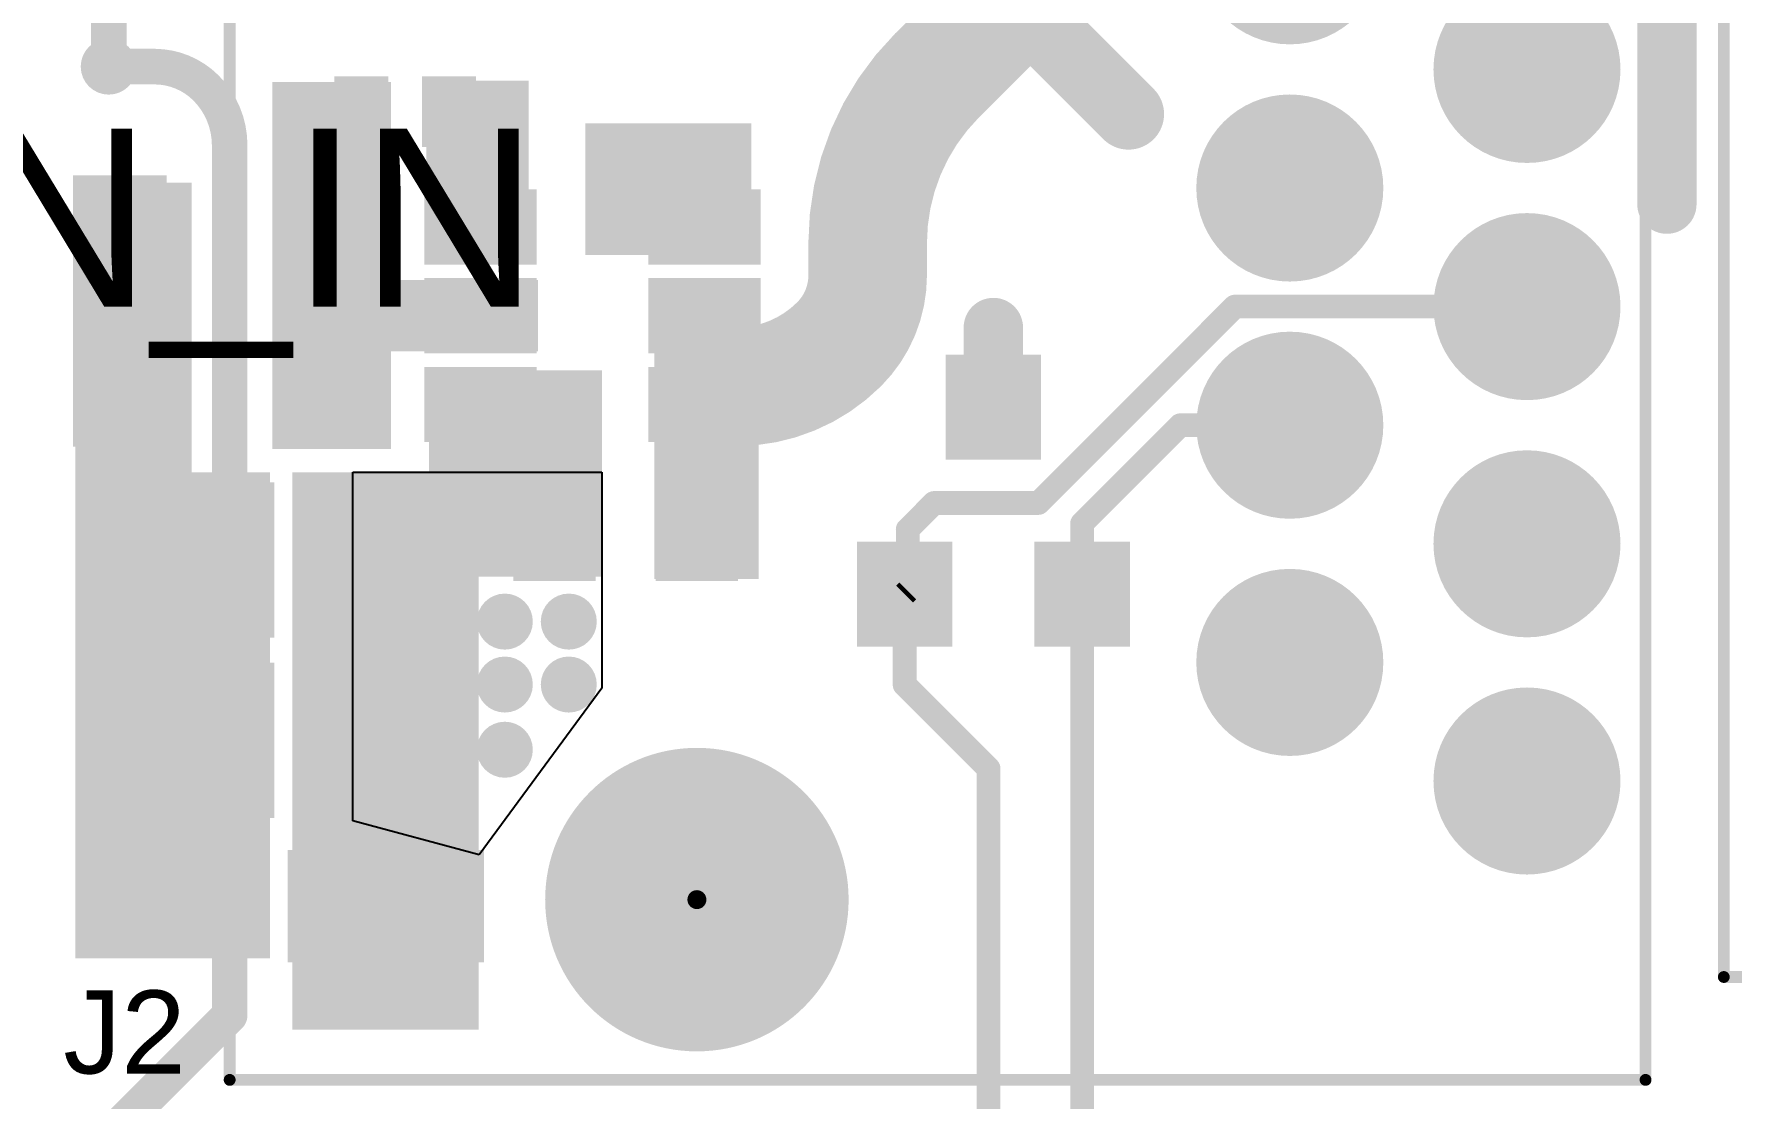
# Model space of a CAD drawing. Header units: millimetres. Extents: x -35.7 to 35.7, y -3.2 to 68.2.
# Drawn here: x -25.9 to -7.72, y 32.59 to 43.99 of the extents above; entities that cross this region are included whole.
import ezdxf

# ---------------------------------------------------------------- set-up
doc = ezdxf.new("R2010")
doc.units = ezdxf.units.MM
for name, color, linetype in [('BottomLayer', 5, 'Continuous'), ('BottomPaste', 16, 'Continuous'), ('BottomSolder', 6, 'Continuous'), ('Mechanical2', 216, 'Continuous'), ('MultiLayer', 9, 'Continuous'), ('PadHoleLayer', 156, 'Continuous'), ('TopLayer', 1, 'Continuous'), ('TopOverlay', 2, 'Continuous'), ('TopSolder', 216, 'Continuous'), ('ViaHoleLayer', 16, 'Continuous')]:
    doc.layers.add(name, color=color, linetype=linetype)
doc.styles.add('Arial', font='', dxfattribs={"height": 0.2})
doc.styles.get('Arial').set_extended_font_data('Arial')

# ---------------------------------------------------------------- blocks, each defined once
blk = doc.blocks.new('M____SMP_B_11')
at = {"layer": 'BottomLayer'}
for points in [[(-1.95, 0.55), (0.05, 0.55), (0.05, -0.55), (-1.95, -0.55)], [(0.55, 0.4), (1.35, 0.4), (1.35, -0.4), (0.55, -0.4)]]:
    blk.add_hatch(color=5, dxfattribs=at).paths.add_polyline_path(points)
at = {"layer": 'BottomPaste'}
for points in [[(-1.95, 0.55), (0.05, 0.55), (0.05, -0.55), (-1.95, -0.55)], [(0.55, 0.4), (1.35, 0.4), (1.35, -0.4), (0.55, -0.4)]]:
    blk.add_hatch(color=16, dxfattribs=at).paths.add_polyline_path(points)
at = {"layer": 'BottomSolder'}
for points in [[(-2.001, 0.601), (0.101, 0.601), (0.101, -0.601), (-2.001, -0.601)], [(0.499, 0.451), (1.401, 0.451), (1.401, -0.451), (0.499, -0.451)]]:
    blk.add_hatch(color=6, dxfattribs=at).paths.add_polyline_path(points)
blk = doc.blocks.new('TSOT_23_6_B_13')
at = {"layer": 'BottomLayer'}
for points in [[(-1.7, 1.25), (-0.7, 1.25), (-0.7, 0.65), (-1.7, 0.65)], [(0.7, 1.25), (1.7, 1.25), (1.7, 0.65), (0.7, 0.65)], [(-1.7, 0.3), (-0.7, 0.3), (-0.7, -0.3), (-1.7, -0.3)], [(0.7, 0.3), (1.7, 0.3), (1.7, -0.3), (0.7, -0.3)], [(-1.7, -0.65), (-0.7, -0.65), (-0.7, -1.25), (-1.7, -1.25)], [(0.7, -0.65), (1.7, -0.65), (1.7, -1.25), (0.7, -1.25)]]:
    blk.add_hatch(color=5, dxfattribs=at).paths.add_polyline_path(points)
at = {"layer": 'BottomPaste'}
for points in [[(-1.7, 1.25), (-0.7, 1.25), (-0.7, 0.65), (-1.7, 0.65)], [(0.7, 1.25), (1.7, 1.25), (1.7, 0.65), (0.7, 0.65)], [(-1.7, 0.3), (-0.7, 0.3), (-0.7, -0.3), (-1.7, -0.3)], [(0.7, 0.3), (1.7, 0.3), (1.7, -0.3), (0.7, -0.3)], [(-1.7, -0.65), (-0.7, -0.65), (-0.7, -1.25), (-1.7, -1.25)], [(0.7, -0.65), (1.7, -0.65), (1.7, -1.25), (0.7, -1.25)]]:
    blk.add_hatch(color=16, dxfattribs=at).paths.add_polyline_path(points)
at = {"layer": 'BottomSolder'}
for points in [[(-1.802, 1.352), (-0.598, 1.352), (-0.598, 0.548), (-1.802, 0.548)], [(0.598, 1.352), (1.802, 1.352), (1.802, 0.548), (0.598, 0.548)], [(-1.802, 0.402), (-0.598, 0.402), (-0.598, -0.402), (-1.802, -0.402)], [(0.598, 0.402), (1.802, 0.402), (1.802, -0.402), (0.598, -0.402)], [(-1.802, -0.548), (-0.598, -0.548), (-0.598, -1.352), (-1.802, -1.352)], [(0.598, -0.548), (1.802, -0.548), (1.802, -1.352), (0.598, -1.352)]]:
    blk.add_hatch(color=6, dxfattribs=at).paths.add_polyline_path(points)
blk = doc.blocks.new('FNR3015S3R9MT_B_14')
at = {"layer": 'BottomLayer'}
for points in [[(-1.55, 1.35), (-0.75, 1.35), (-0.75, -1.35), (-1.55, -1.35)], [(0.75, 1.35), (1.55, 1.35), (1.55, -1.35), (0.75, -1.35)]]:
    blk.add_hatch(color=5, dxfattribs=at).paths.add_polyline_path(points)
at = {"layer": 'BottomPaste'}
for points in [[(-1.55, 1.35), (-0.75, 1.35), (-0.75, -1.35), (-1.55, -1.35)], [(0.75, 1.35), (1.55, 1.35), (1.55, -1.35), (0.75, -1.35)]]:
    blk.add_hatch(color=16, dxfattribs=at).paths.add_polyline_path(points)
at = {"layer": 'BottomSolder'}
for points in [[(-1.652, 1.452), (-0.648, 1.452), (-0.648, -1.452), (-1.652, -1.452)], [(0.648, 1.452), (1.652, 1.452), (1.652, -1.452), (0.648, -1.452)]]:
    blk.add_hatch(color=6, dxfattribs=at).paths.add_polyline_path(points)
blk = doc.blocks.new('C___0805_B_15')
at = {"layer": 'BottomLayer'}
for points in [[(-1.524, 0.762), (-0.508, 0.762), (-0.508, -0.762), (-1.524, -0.762)], [(0.508, 0.762), (1.524, 0.762), (1.524, -0.762), (0.508, -0.762)]]:
    blk.add_hatch(color=5, dxfattribs=at).paths.add_polyline_path(points)
at = {"layer": 'BottomPaste'}
for points in [[(-1.524, 0.762), (-0.508, 0.762), (-0.508, -0.762), (-1.524, -0.762)], [(0.508, 0.762), (1.524, 0.762), (1.524, -0.762), (0.508, -0.762)]]:
    blk.add_hatch(color=16, dxfattribs=at).paths.add_polyline_path(points)
at = {"layer": 'BottomSolder'}
for points in [[(-1.594, 0.832), (-0.438, 0.832), (-0.438, -0.832), (-1.594, -0.832)], [(0.438, 0.832), (1.594, 0.832), (1.594, -0.832), (0.438, -0.832)]]:
    blk.add_hatch(color=6, dxfattribs=at).paths.add_polyline_path(points)
blk = doc.blocks.new('C___0805_B_16')
at = {"layer": 'BottomLayer'}
for points in [[(-1.524, 0.762), (-0.508, 0.762), (-0.508, -0.762), (-1.524, -0.762)], [(0.508, 0.762), (1.524, 0.762), (1.524, -0.762), (0.508, -0.762)]]:
    blk.add_hatch(color=5, dxfattribs=at).paths.add_polyline_path(points)
at = {"layer": 'BottomPaste'}
for points in [[(-1.524, 0.762), (-0.508, 0.762), (-0.508, -0.762), (-1.524, -0.762)], [(0.508, 0.762), (1.524, 0.762), (1.524, -0.762), (0.508, -0.762)]]:
    blk.add_hatch(color=16, dxfattribs=at).paths.add_polyline_path(points)
at = {"layer": 'BottomSolder'}
for points in [[(-1.594, 0.832), (-0.438, 0.832), (-0.438, -0.832), (-1.594, -0.832)], [(0.438, 0.832), (1.594, 0.832), (1.594, -0.832), (0.438, -0.832)]]:
    blk.add_hatch(color=6, dxfattribs=at).paths.add_polyline_path(points)
blk = doc.blocks.new('C___0603_B_17')
at = {"layer": 'BottomLayer'}
for points in [[(-1.143, -0.445), (-1.143, 0.445), (-0.381, 0.445), (-0.381, -0.445)], [(0.381, -0.445), (0.381, 0.445), (1.143, 0.445), (1.143, -0.445)]]:
    blk.add_hatch(color=5, dxfattribs=at).paths.add_polyline_path(points)
at = {"layer": 'BottomPaste'}
for points in [[(-1.143, -0.445), (-1.143, 0.445), (-0.381, 0.445), (-0.381, -0.445)], [(0.381, -0.445), (0.381, 0.445), (1.143, 0.445), (1.143, -0.445)]]:
    blk.add_hatch(color=16, dxfattribs=at).paths.add_polyline_path(points)
at = {"layer": 'BottomSolder'}
for points in [[(-1.203, -0.504), (-1.203, 0.504), (-0.321, 0.504), (-0.321, -0.504)], [(0.321, -0.504), (0.321, 0.504), (1.203, 0.504), (1.203, -0.504)]]:
    blk.add_hatch(color=6, dxfattribs=at).paths.add_polyline_path(points)
blk = doc.blocks.new('C___0402_B_18')
at = {"layer": 'BottomLayer'}
for points in [[(-0.241, 0.317), (-0.241, -0.318), (-0.699, -0.318), (-0.699, 0.317)], [(0.699, 0.317), (0.699, -0.318), (0.241, -0.318), (0.241, 0.317)]]:
    blk.add_hatch(color=5, dxfattribs=at).paths.add_polyline_path(points)
at = {"layer": 'BottomPaste'}
for points in [[(-0.241, 0.317), (-0.241, -0.318), (-0.699, -0.318), (-0.699, 0.317)], [(0.699, 0.317), (0.699, -0.318), (0.241, -0.318), (0.241, 0.317)]]:
    blk.add_hatch(color=16, dxfattribs=at).paths.add_polyline_path(points)
at = {"layer": 'BottomSolder'}
for points in [[(-0.181, 0.377), (-0.181, -0.377), (-0.758, -0.377), (-0.758, 0.377)], [(0.758, 0.377), (0.758, -0.377), (0.181, -0.377), (0.181, 0.377)]]:
    blk.add_hatch(color=6, dxfattribs=at).paths.add_polyline_path(points)
blk = doc.blocks.new('SOT_23_B_24')
at = {"layer": 'BottomLayer'}
for points in [[(-1.36, 1.46), (-0.54, 1.46), (-0.54, 0.54), (-1.36, 0.54)], [(0.54, 1.46), (1.36, 1.46), (1.36, 0.54), (0.54, 0.54)], [(-0.41, -0.54), (0.41, -0.54), (0.41, -1.46), (-0.41, -1.46)]]:
    blk.add_hatch(color=5, dxfattribs=at).paths.add_polyline_path(points)
at = {"layer": 'BottomPaste'}
for points in [[(-1.36, 1.46), (-0.54, 1.46), (-0.54, 0.54), (-1.36, 0.54)], [(0.54, 1.46), (1.36, 1.46), (1.36, 0.54), (0.54, 0.54)], [(-0.41, -0.54), (0.41, -0.54), (0.41, -1.46), (-0.41, -1.46)]]:
    blk.add_hatch(color=16, dxfattribs=at).paths.add_polyline_path(points)
at = {"layer": 'BottomSolder'}
for points in [[(-1.462, 1.562), (-0.438, 1.562), (-0.438, 0.438), (-1.462, 0.438)], [(0.438, 1.562), (1.462, 1.562), (1.462, 0.438), (0.438, 0.438)], [(-0.512, -0.438), (0.512, -0.438), (0.512, -1.562), (-0.512, -1.562)]]:
    blk.add_hatch(color=6, dxfattribs=at).paths.add_polyline_path(points)
blk = doc.blocks.new('0855115001_56')
at = {"layer": 'BottomLayer'}
h = blk.add_hatch(color=5, dxfattribs=at)
edge = h.paths.add_edge_path()
edge.add_arc((-3.175, 4.445), 0.9, 0, 360)
h = blk.add_hatch(color=5, dxfattribs=at)
edge = h.paths.add_edge_path()
edge.add_arc((-0.635, 4.445), 0.9, 0, 360)
h = blk.add_hatch(color=5, dxfattribs=at)
edge = h.paths.add_edge_path()
edge.add_arc((1.905, 4.445), 0.9, 0, 360)
h = blk.add_hatch(color=5, dxfattribs=at)
edge = h.paths.add_edge_path()
edge.add_arc((4.445, 4.445), 0.9, 0, 360)
h = blk.add_hatch(color=5, dxfattribs=at)
edge = h.paths.add_edge_path()
edge.add_arc((-4.445, 1.905), 0.9, 0, 360)
h = blk.add_hatch(color=5, dxfattribs=at)
edge = h.paths.add_edge_path()
edge.add_arc((-1.905, 1.905), 0.9, 0, 360)
h = blk.add_hatch(color=5, dxfattribs=at)
edge = h.paths.add_edge_path()
edge.add_arc((0.635, 1.905), 0.9, 0, 360)
h = blk.add_hatch(color=5, dxfattribs=at)
edge = h.paths.add_edge_path()
edge.add_arc((3.175, 1.905), 0.9, 0, 360)
at = {"layer": 'BottomSolder'}
h = blk.add_hatch(color=6, dxfattribs=at)
edge = h.paths.add_edge_path()
edge.add_arc((-3.175, 4.445), 1.0016, 0, 360)
h = blk.add_hatch(color=6, dxfattribs=at)
edge = h.paths.add_edge_path()
edge.add_arc((-0.635, 4.445), 1.0016, 0, 360)
h = blk.add_hatch(color=6, dxfattribs=at)
edge = h.paths.add_edge_path()
edge.add_arc((1.905, 4.445), 1.0016, 0, 360)
h = blk.add_hatch(color=6, dxfattribs=at)
edge = h.paths.add_edge_path()
edge.add_arc((4.445, 4.445), 1.0016, 0, 360)
h = blk.add_hatch(color=6, dxfattribs=at)
edge = h.paths.add_edge_path()
edge.add_arc((-4.445, 1.905), 1.0016, 0, 360)
h = blk.add_hatch(color=6, dxfattribs=at)
edge = h.paths.add_edge_path()
edge.add_arc((-1.905, 1.905), 1.0016, 0, 360)
h = blk.add_hatch(color=6, dxfattribs=at)
edge = h.paths.add_edge_path()
edge.add_arc((0.635, 1.905), 1.0016, 0, 360)
h = blk.add_hatch(color=6, dxfattribs=at)
edge = h.paths.add_edge_path()
edge.add_arc((3.175, 1.905), 1.0016, 0, 360)
h = blk.add_hatch(color=6, dxfattribs=at)
edge = h.paths.add_edge_path()
edge.add_arc((-5.715, -4.445), 0.1016, 0, 360)
h = blk.add_hatch(color=6, dxfattribs=at)
edge = h.paths.add_edge_path()
edge.add_arc((5.715, -4.445), 0.1016, 0, 360)
at = {"layer": 'MultiLayer'}
h = blk.add_hatch(color=9, dxfattribs=at)
edge = h.paths.add_edge_path()
edge.add_arc((-3.175, 4.445), 0.9, 0, 360)
h = blk.add_hatch(color=9, dxfattribs=at)
edge = h.paths.add_edge_path()
edge.add_arc((-0.635, 4.445), 0.9, 0, 360)
h = blk.add_hatch(color=9, dxfattribs=at)
edge = h.paths.add_edge_path()
edge.add_arc((1.905, 4.445), 0.9, 0, 360)
h = blk.add_hatch(color=9, dxfattribs=at)
edge = h.paths.add_edge_path()
edge.add_arc((4.445, 4.445), 0.9, 0, 360)
h = blk.add_hatch(color=9, dxfattribs=at)
edge = h.paths.add_edge_path()
edge.add_arc((-4.445, 1.905), 0.9, 0, 360)
h = blk.add_hatch(color=9, dxfattribs=at)
edge = h.paths.add_edge_path()
edge.add_arc((-1.905, 1.905), 0.9, 0, 360)
h = blk.add_hatch(color=9, dxfattribs=at)
edge = h.paths.add_edge_path()
edge.add_arc((0.635, 1.905), 0.9, 0, 360)
h = blk.add_hatch(color=9, dxfattribs=at)
edge = h.paths.add_edge_path()
edge.add_arc((3.175, 1.905), 0.9, 0, 360)
at = {"layer": 'PadHoleLayer'}
h = blk.add_hatch(color=156, dxfattribs=at)
edge = h.paths.add_edge_path()
edge.add_arc((-3.175, 4.445), 0.5, 0, 360)
h = blk.add_hatch(color=156, dxfattribs=at)
edge = h.paths.add_edge_path()
edge.add_arc((-0.635, 4.445), 0.5, 0, 360)
h = blk.add_hatch(color=156, dxfattribs=at)
edge = h.paths.add_edge_path()
edge.add_arc((1.905, 4.445), 0.5, 0, 360)
h = blk.add_hatch(color=156, dxfattribs=at)
edge = h.paths.add_edge_path()
edge.add_arc((4.445, 4.445), 0.5, 0, 360)
h = blk.add_hatch(color=156, dxfattribs=at)
edge = h.paths.add_edge_path()
edge.add_arc((-4.445, 1.905), 0.5, 0, 360)
h = blk.add_hatch(color=156, dxfattribs=at)
edge = h.paths.add_edge_path()
edge.add_arc((-1.905, 1.905), 0.5, 0, 360)
h = blk.add_hatch(color=156, dxfattribs=at)
edge = h.paths.add_edge_path()
edge.add_arc((0.635, 1.905), 0.5, 0, 360)
h = blk.add_hatch(color=156, dxfattribs=at)
edge = h.paths.add_edge_path()
edge.add_arc((3.175, 1.905), 0.5, 0, 360)
h = blk.add_hatch(color=156, dxfattribs=at)
edge = h.paths.add_edge_path()
edge.add_arc((-5.715, -4.445), 1.625, 0, 360)
h = blk.add_hatch(color=156, dxfattribs=at)
edge = h.paths.add_edge_path()
edge.add_arc((5.715, -4.445), 1.625, 0, 360)
at = {"layer": 'TopLayer'}
h = blk.add_hatch(color=1, dxfattribs=at)
edge = h.paths.add_edge_path()
edge.add_arc((-3.175, 4.445), 0.9, 0, 360)
h = blk.add_hatch(color=1, dxfattribs=at)
edge = h.paths.add_edge_path()
edge.add_arc((-0.635, 4.445), 0.9, 0, 360)
h = blk.add_hatch(color=1, dxfattribs=at)
edge = h.paths.add_edge_path()
edge.add_arc((1.905, 4.445), 0.9, 0, 360)
h = blk.add_hatch(color=1, dxfattribs=at)
edge = h.paths.add_edge_path()
edge.add_arc((4.445, 4.445), 0.9, 0, 360)
h = blk.add_hatch(color=1, dxfattribs=at)
edge = h.paths.add_edge_path()
edge.add_arc((-4.445, 1.905), 0.9, 0, 360)
h = blk.add_hatch(color=1, dxfattribs=at)
edge = h.paths.add_edge_path()
edge.add_arc((-1.905, 1.905), 0.9, 0, 360)
h = blk.add_hatch(color=1, dxfattribs=at)
edge = h.paths.add_edge_path()
edge.add_arc((0.635, 1.905), 0.9, 0, 360)
h = blk.add_hatch(color=1, dxfattribs=at)
edge = h.paths.add_edge_path()
edge.add_arc((3.175, 1.905), 0.9, 0, 360)
at = {"layer": 'TopSolder'}
h = blk.add_hatch(color=216, dxfattribs=at)
edge = h.paths.add_edge_path()
edge.add_arc((-3.175, 4.445), 1.0016, 0, 360)
h = blk.add_hatch(color=216, dxfattribs=at)
edge = h.paths.add_edge_path()
edge.add_arc((-0.635, 4.445), 1.0016, 0, 360)
h = blk.add_hatch(color=216, dxfattribs=at)
edge = h.paths.add_edge_path()
edge.add_arc((1.905, 4.445), 1.0016, 0, 360)
h = blk.add_hatch(color=216, dxfattribs=at)
edge = h.paths.add_edge_path()
edge.add_arc((4.445, 4.445), 1.0016, 0, 360)
h = blk.add_hatch(color=216, dxfattribs=at)
edge = h.paths.add_edge_path()
edge.add_arc((-4.445, 1.905), 1.0016, 0, 360)
h = blk.add_hatch(color=216, dxfattribs=at)
edge = h.paths.add_edge_path()
edge.add_arc((-1.905, 1.905), 1.0016, 0, 360)
h = blk.add_hatch(color=216, dxfattribs=at)
edge = h.paths.add_edge_path()
edge.add_arc((0.635, 1.905), 1.0016, 0, 360)
h = blk.add_hatch(color=216, dxfattribs=at)
edge = h.paths.add_edge_path()
edge.add_arc((3.175, 1.905), 1.0016, 0, 360)
h = blk.add_hatch(color=216, dxfattribs=at)
edge = h.paths.add_edge_path()
edge.add_arc((-5.715, -4.445), 0.1016, 0, 360)
h = blk.add_hatch(color=216, dxfattribs=at)
edge = h.paths.add_edge_path()
edge.add_arc((5.715, -4.445), 0.1016, 0, 360)
at = {"layer": 'TopOverlay'}
for points, const_width in [([(7.6454, 5.715), (-7.6708, 5.715)], 0.127), ([(-7.6708, -9.4488), (-7.6708, 5.715)], 0.127), ([(7.6454, -9.4488), (7.6454, 5.715)], 0.127), ([(-5.588, 1.9558), (-5.8928, 2.2606)], 0.254), ([(-5.8928, 1.651), (-5.8928, 2.2606)], 0.254), ([(-5.8928, 1.651), (-5.588, 1.9558)], 0.254), ([(7.6454, -9.4488), (-7.6708, -9.4488)], 0.127)]:
    blk.add_lwpolyline(points, dxfattribs=dict(at, const_width=const_width))
for points, const_width in [([(-7.70255, 5.715, 1), (-7.63905, 5.715, 1)], 0.0635), ([(-7.70255, 5.715, 1), (-7.63905, 5.715, 1)], 0.0635), ([(7.61365, 5.715, 1), (7.67715, 5.715, 1)], 0.0635), ([(7.61365, 5.715, 1), (7.67715, 5.715, 1)], 0.0635), ([(-5.9563, 2.2606, 1), (-5.8293, 2.2606, 1)], 0.127), ([(-5.9563, 2.2606, 1), (-5.8293, 2.2606, 1)], 0.127), ([(-5.6515, 1.9558, 1), (-5.5245, 1.9558, 1)], 0.127), ([(-5.6515, 1.9558, 1), (-5.5245, 1.9558, 1)], 0.127), ([(-5.9563, 1.651, 1), (-5.8293, 1.651, 1)], 0.127), ([(-5.9563, 1.651, 1), (-5.8293, 1.651, 1)], 0.127), ([(-7.70255, -9.4488, 1), (-7.63905, -9.4488, 1)], 0.0635), ([(-7.70255, -9.4488, 1), (-7.63905, -9.4488, 1)], 0.0635), ([(7.61365, -9.4488, 1), (7.67715, -9.4488, 1)], 0.0635), ([(7.61365, -9.4488, 1), (7.67715, -9.4488, 1)], 0.0635)]:
    blk.add_lwpolyline(points, format="xyb", close=True, dxfattribs=dict(at, const_width=const_width))
blk = doc.blocks.new('PRT_10474_134')
at = {"layer": 'BottomLayer'}
h = blk.add_hatch(color=5, dxfattribs=at)
edge = h.paths.add_edge_path()
edge.add_arc((-3.6, 0), 2.9, 0, 360)
h = blk.add_hatch(color=5, dxfattribs=at)
edge = h.paths.add_edge_path()
edge.add_arc((3.6, 0), 2.9, 0, 360)
at = {"layer": 'BottomSolder'}
h = blk.add_hatch(color=6, dxfattribs=at)
edge = h.paths.add_edge_path()
edge.add_arc((-3.6, 0), 3.002, 0, 360)
h = blk.add_hatch(color=6, dxfattribs=at)
edge = h.paths.add_edge_path()
edge.add_arc((3.6, 0), 3.002, 0, 360)
at = {"layer": 'MultiLayer'}
h = blk.add_hatch(color=9, dxfattribs=at)
edge = h.paths.add_edge_path()
edge.add_arc((-3.6, 0), 2.9, 0, 360)
h = blk.add_hatch(color=9, dxfattribs=at)
edge = h.paths.add_edge_path()
edge.add_arc((3.6, 0), 2.9, 0, 360)
at = {"layer": 'PadHoleLayer'}
h = blk.add_hatch(color=156, dxfattribs=at)
edge = h.paths.add_edge_path()
edge.add_arc((-3.6, 0), 2.3, 0, 360)
h = blk.add_hatch(color=156, dxfattribs=at)
edge = h.paths.add_edge_path()
edge.add_arc((3.6, 0), 2.3, 0, 360)
at = {"layer": 'TopLayer'}
h = blk.add_hatch(color=1, dxfattribs=at)
edge = h.paths.add_edge_path()
edge.add_arc((-3.6, 0), 2.9, 0, 360)
h = blk.add_hatch(color=1, dxfattribs=at)
edge = h.paths.add_edge_path()
edge.add_arc((3.6, 0), 2.9, 0, 360)
at = {"layer": 'TopSolder'}
h = blk.add_hatch(color=216, dxfattribs=at)
edge = h.paths.add_edge_path()
edge.add_arc((-3.6, 0), 3.002, 0, 360)
h = blk.add_hatch(color=216, dxfattribs=at)
edge = h.paths.add_edge_path()
edge.add_arc((3.6, 0), 3.002, 0, 360)
at = {"layer": 'TopOverlay', "const_width": 0.127}
for points in [[(-6.756, 2.769), (-5.334, 4.191)], [(7.899, 4.191), (-5.334, 4.191)], [(7.899, -4.064), (7.899, 4.191)], [(-8.077, 1.448), (-6.756, 2.769)], [(-8.077, -1.321), (-8.077, 1.448)], [(7.188, -0.446), (7.188, 0.596)], [(-6.657, 0.076), (-7.698, 0.076)], [(7.698, 0.076), (6.657, 0.076)], [(-6.756, -2.642), (-8.077, -1.321)], [(-5.334, -4.064), (-6.756, -2.642)], [(7.899, -4.064), (-5.334, -4.064)]]:
    blk.add_lwpolyline(points, dxfattribs=at)
at = {"layer": 'TopOverlay', "const_width": 0.0635}
for points in [[(-5.366, 4.191, 1), (-5.302, 4.191, 1)], [(-5.366, 4.191, 1), (-5.302, 4.191, 1)], [(7.868, 4.191, 1), (7.931, 4.191, 1)], [(7.868, 4.191, 1), (7.931, 4.191, 1)], [(-6.788, 2.769, 1), (-6.725, 2.769, 1)], [(-6.788, 2.769, 1), (-6.725, 2.769, 1)], [(-8.109, 1.448, 1), (-8.045, 1.448, 1)], [(-8.109, 1.448, 1), (-8.045, 1.448, 1)], [(7.156, 0.596, 1), (7.22, 0.596, 1)], [(-7.73, 0.076, 1), (-7.666, 0.076, 1)], [(-6.689, 0.076, 1), (-6.625, 0.076, 1)], [(6.625, 0.076, 1), (6.689, 0.076, 1)], [(7.666, 0.076, 1), (7.73, 0.076, 1)], [(7.156, -0.446, 1), (7.22, -0.446, 1)], [(-8.109, -1.321, 1), (-8.045, -1.321, 1)], [(-8.109, -1.321, 1), (-8.045, -1.321, 1)], [(-6.788, -2.642, 1), (-6.725, -2.642, 1)], [(-6.788, -2.642, 1), (-6.725, -2.642, 1)], [(-5.366, -4.064, 1), (-5.302, -4.064, 1)], [(-5.366, -4.064, 1), (-5.302, -4.064, 1)], [(7.868, -4.064, 1), (7.931, -4.064, 1)], [(7.868, -4.064, 1), (7.931, -4.064, 1)]]:
    blk.add_lwpolyline(points, format="xyb", close=True, dxfattribs=at)

msp = doc.modelspace()

# ---------------------------------------------------------------- hatches: boundary and pattern name
at = {"layer": 'BottomLayer'}
h = msp.add_hatch(color=5, dxfattribs=at)
edge = h.paths.add_edge_path()
edge.add_arc((-25.095, 43.637), 0.3, 0, 360)
for points in [[(-23.343, 39.544), (-22.073, 39.544), (-22.073, 43.472), (-23.343, 43.472)], [(-20.599, 43.485), (-21.692, 43.485), (-21.692, 41.605), (-20.599, 41.605)], [(-19.99, 41.62), (-18.214, 41.62), (-18.214, 43.028), (-19.99, 43.028)], [(-25.451, 34.087), (-24.206, 34.087), (-24.206, 42.393), (-25.451, 42.393)], [(-20.498, 40.589), (-20.498, 41.351), (-23.114, 41.351), (-23.114, 40.589)], [(-18.136, 41.275), (-19.253, 41.275), (-19.253, 38.151), (-18.136, 38.151)], [(-19.812, 40.386), (-21.666, 40.386), (-21.666, 38.176), (-19.812, 38.176)], [(-24.587, 34.087), (-23.368, 34.087), (-23.368, 39.294), (-24.587, 39.294)], [(-23.129, 33.325), (-21.133, 33.325), (-21.133, 39.294), (-23.129, 39.294)]]:
    msp.add_hatch(color=5, dxfattribs=at).paths.add_polyline_path(points)
h = msp.add_hatch(color=5, dxfattribs=at)
edge = h.paths.add_edge_path()
edge.add_arc((-14.173, 43.129), 0.3, 0, 360)
h = msp.add_hatch(color=5, dxfattribs=at)
edge = h.paths.add_edge_path()
edge.add_arc((-18.669, 42.647), 0.3, 0, 360)
h = msp.add_hatch(color=5, dxfattribs=at)
edge = h.paths.add_edge_path()
edge.add_arc((-8.407, 42.164), 0.3, 0, 360)
h = msp.add_hatch(color=5, dxfattribs=at)
edge = h.paths.add_edge_path()
edge.add_arc((-19.635, 41.971), 0.3, 0, 360)
h = msp.add_hatch(color=5, dxfattribs=at)
edge = h.paths.add_edge_path()
edge.add_arc((-15.621, 40.843), 0.3, 0, 360)
h = msp.add_hatch(color=5, dxfattribs=at)
edge = h.paths.add_edge_path()
edge.add_arc((-20.168, 40), 0.3, 0, 360)
h = msp.add_hatch(color=5, dxfattribs=at)
edge = h.paths.add_edge_path()
edge.add_arc((-24.943, 38.964), 0.3, 0, 360)
h = msp.add_hatch(color=5, dxfattribs=at)
edge = h.paths.add_edge_path()
edge.add_arc((-24.943, 38.214), 0.3, 0, 360)
h = msp.add_hatch(color=5, dxfattribs=at)
edge = h.paths.add_edge_path()
edge.add_arc((-20.853, 37.694), 0.3, 0, 360)
h = msp.add_hatch(color=5, dxfattribs=at)
edge = h.paths.add_edge_path()
edge.add_arc((-20.168, 37.694), 0.3, 0, 360)
h = msp.add_hatch(color=5, dxfattribs=at)
edge = h.paths.add_edge_path()
edge.add_arc((-24.943, 37.465), 0.3, 0, 360)
h = msp.add_hatch(color=5, dxfattribs=at)
edge = h.paths.add_edge_path()
edge.add_arc((-20.853, 37.02), 0.3, 0, 360)
h = msp.add_hatch(color=5, dxfattribs=at)
edge = h.paths.add_edge_path()
edge.add_arc((-20.168, 37.02), 0.3, 0, 360)
h = msp.add_hatch(color=5, dxfattribs=at)
edge = h.paths.add_edge_path()
edge.add_arc((-24.943, 36.716), 0.3, 0, 360)
h = msp.add_hatch(color=5, dxfattribs=at)
edge = h.paths.add_edge_path()
edge.add_arc((-20.853, 36.322), 0.3, 0, 360)
h = msp.add_hatch(color=5, dxfattribs=at)
edge = h.paths.add_edge_path()
edge.add_arc((-24.943, 35.966), 0.3, 0, 360)
h = msp.add_hatch(color=5, dxfattribs=at)
edge = h.paths.add_edge_path()
edge.add_arc((-24.943, 35.217), 0.3, 0, 360)
h = msp.add_hatch(color=5, dxfattribs=at)
edge = h.paths.add_edge_path()
edge.add_arc((-24.943, 34.468), 0.3, 0, 360)
h = msp.add_hatch(color=5, dxfattribs=at)
edge = h.paths.add_edge_path()
edge.add_arc((-22.149, 33.655), 0.3, 0, 360)
h = msp.add_hatch(color=5, dxfattribs=at)
edge = h.paths.add_edge_path()
edge.add_arc((-21.463, 33.655), 0.3, 0, 360)
at = {"layer": 'BottomSolder'}
h = msp.add_hatch(color=6, dxfattribs=at)
edge = h.paths.add_edge_path()
edge.add_arc((-25.095, 43.637), 0.15, 0, 360)
h = msp.add_hatch(color=6, dxfattribs=at)
edge = h.paths.add_edge_path()
edge.add_arc((-14.173, 43.129), 0.15, 0, 360)
h = msp.add_hatch(color=6, dxfattribs=at)
edge = h.paths.add_edge_path()
edge.add_arc((-18.669, 42.647), 0.15, 0, 360)
h = msp.add_hatch(color=6, dxfattribs=at)
edge = h.paths.add_edge_path()
edge.add_arc((-8.407, 42.164), 0.15, 0, 360)
h = msp.add_hatch(color=6, dxfattribs=at)
edge = h.paths.add_edge_path()
edge.add_arc((-19.635, 41.971), 0.15, 0, 360)
h = msp.add_hatch(color=6, dxfattribs=at)
edge = h.paths.add_edge_path()
edge.add_arc((-15.621, 40.843), 0.15, 0, 360)
h = msp.add_hatch(color=6, dxfattribs=at)
edge = h.paths.add_edge_path()
edge.add_arc((-20.168, 40), 0.15, 0, 360)
h = msp.add_hatch(color=6, dxfattribs=at)
edge = h.paths.add_edge_path()
edge.add_arc((-24.943, 38.964), 0.15, 0, 360)
h = msp.add_hatch(color=6, dxfattribs=at)
edge = h.paths.add_edge_path()
edge.add_arc((-24.943, 38.214), 0.15, 0, 360)
h = msp.add_hatch(color=6, dxfattribs=at)
edge = h.paths.add_edge_path()
edge.add_arc((-20.853, 37.694), 0.15, 0, 360)
h = msp.add_hatch(color=6, dxfattribs=at)
edge = h.paths.add_edge_path()
edge.add_arc((-20.168, 37.694), 0.15, 0, 360)
h = msp.add_hatch(color=6, dxfattribs=at)
edge = h.paths.add_edge_path()
edge.add_arc((-24.943, 37.465), 0.15, 0, 360)
h = msp.add_hatch(color=6, dxfattribs=at)
edge = h.paths.add_edge_path()
edge.add_arc((-20.853, 37.02), 0.15, 0, 360)
h = msp.add_hatch(color=6, dxfattribs=at)
edge = h.paths.add_edge_path()
edge.add_arc((-20.168, 37.02), 0.15, 0, 360)
h = msp.add_hatch(color=6, dxfattribs=at)
edge = h.paths.add_edge_path()
edge.add_arc((-24.943, 36.716), 0.15, 0, 360)
h = msp.add_hatch(color=6, dxfattribs=at)
edge = h.paths.add_edge_path()
edge.add_arc((-20.853, 36.322), 0.15, 0, 360)
h = msp.add_hatch(color=6, dxfattribs=at)
edge = h.paths.add_edge_path()
edge.add_arc((-24.943, 35.966), 0.15, 0, 360)
h = msp.add_hatch(color=6, dxfattribs=at)
edge = h.paths.add_edge_path()
edge.add_arc((-24.943, 35.217), 0.15, 0, 360)
h = msp.add_hatch(color=6, dxfattribs=at)
edge = h.paths.add_edge_path()
edge.add_arc((-24.943, 34.468), 0.15, 0, 360)
h = msp.add_hatch(color=6, dxfattribs=at)
edge = h.paths.add_edge_path()
edge.add_arc((-22.149, 33.655), 0.15, 0, 360)
h = msp.add_hatch(color=6, dxfattribs=at)
edge = h.paths.add_edge_path()
edge.add_arc((-21.463, 33.655), 0.15, 0, 360)
at = {"layer": 'TopLayer'}
h = msp.add_hatch(color=1, dxfattribs=at)
edge = h.paths.add_edge_path()
edge.add_arc((-25.095, 43.637), 0.3, 0, 360)
h = msp.add_hatch(color=1, dxfattribs=at)
edge = h.paths.add_edge_path()
edge.add_arc((-14.173, 43.129), 0.3, 0, 360)
h = msp.add_hatch(color=1, dxfattribs=at)
edge = h.paths.add_edge_path()
edge.add_arc((-18.669, 42.647), 0.3, 0, 360)
h = msp.add_hatch(color=1, dxfattribs=at)
edge = h.paths.add_edge_path()
edge.add_arc((-8.407, 42.164), 0.3, 0, 360)
h = msp.add_hatch(color=1, dxfattribs=at)
edge = h.paths.add_edge_path()
edge.add_arc((-19.635, 41.971), 0.3, 0, 360)
h = msp.add_hatch(color=1, dxfattribs=at)
edge = h.paths.add_edge_path()
edge.add_arc((-15.621, 40.843), 0.3, 0, 360)
h = msp.add_hatch(color=1, dxfattribs=at)
edge = h.paths.add_edge_path()
edge.add_arc((-20.168, 40), 0.3, 0, 360)
h = msp.add_hatch(color=1, dxfattribs=at)
edge = h.paths.add_edge_path()
edge.add_arc((-24.943, 38.964), 0.3, 0, 360)
h = msp.add_hatch(color=1, dxfattribs=at)
edge = h.paths.add_edge_path()
edge.add_arc((-24.943, 38.214), 0.3, 0, 360)
h = msp.add_hatch(color=1, dxfattribs=at)
edge = h.paths.add_edge_path()
edge.add_arc((-20.853, 37.694), 0.3, 0, 360)
h = msp.add_hatch(color=1, dxfattribs=at)
edge = h.paths.add_edge_path()
edge.add_arc((-20.168, 37.694), 0.3, 0, 360)
h = msp.add_hatch(color=1, dxfattribs=at)
edge = h.paths.add_edge_path()
edge.add_arc((-24.943, 37.465), 0.3, 0, 360)
h = msp.add_hatch(color=1, dxfattribs=at)
edge = h.paths.add_edge_path()
edge.add_arc((-20.853, 37.02), 0.3, 0, 360)
h = msp.add_hatch(color=1, dxfattribs=at)
edge = h.paths.add_edge_path()
edge.add_arc((-20.168, 37.02), 0.3, 0, 360)
h = msp.add_hatch(color=1, dxfattribs=at)
edge = h.paths.add_edge_path()
edge.add_arc((-24.943, 36.716), 0.3, 0, 360)
h = msp.add_hatch(color=1, dxfattribs=at)
edge = h.paths.add_edge_path()
edge.add_arc((-20.853, 36.322), 0.3, 0, 360)
h = msp.add_hatch(color=1, dxfattribs=at)
edge = h.paths.add_edge_path()
edge.add_arc((-24.943, 35.966), 0.3, 0, 360)
h = msp.add_hatch(color=1, dxfattribs=at)
edge = h.paths.add_edge_path()
edge.add_arc((-24.943, 35.217), 0.3, 0, 360)
h = msp.add_hatch(color=1, dxfattribs=at)
edge = h.paths.add_edge_path()
edge.add_arc((-24.943, 34.468), 0.3, 0, 360)
h = msp.add_hatch(color=1, dxfattribs=at)
edge = h.paths.add_edge_path()
edge.add_arc((-22.149, 33.655), 0.3, 0, 360)
h = msp.add_hatch(color=1, dxfattribs=at)
edge = h.paths.add_edge_path()
edge.add_arc((-21.463, 33.655), 0.3, 0, 360)
at = {"layer": 'TopSolder'}
h = msp.add_hatch(color=216, dxfattribs=at)
edge = h.paths.add_edge_path()
edge.add_arc((-25.095, 43.637), 0.15, 0, 360)
h = msp.add_hatch(color=216, dxfattribs=at)
edge = h.paths.add_edge_path()
edge.add_arc((-14.173, 43.129), 0.15, 0, 360)
h = msp.add_hatch(color=216, dxfattribs=at)
edge = h.paths.add_edge_path()
edge.add_arc((-18.669, 42.647), 0.15, 0, 360)
h = msp.add_hatch(color=216, dxfattribs=at)
edge = h.paths.add_edge_path()
edge.add_arc((-8.407, 42.164), 0.15, 0, 360)
h = msp.add_hatch(color=216, dxfattribs=at)
edge = h.paths.add_edge_path()
edge.add_arc((-19.635, 41.971), 0.15, 0, 360)
h = msp.add_hatch(color=216, dxfattribs=at)
edge = h.paths.add_edge_path()
edge.add_arc((-15.621, 40.843), 0.15, 0, 360)
h = msp.add_hatch(color=216, dxfattribs=at)
edge = h.paths.add_edge_path()
edge.add_arc((-20.168, 40), 0.15, 0, 360)
h = msp.add_hatch(color=216, dxfattribs=at)
edge = h.paths.add_edge_path()
edge.add_arc((-24.943, 38.964), 0.15, 0, 360)
h = msp.add_hatch(color=216, dxfattribs=at)
edge = h.paths.add_edge_path()
edge.add_arc((-24.943, 38.214), 0.15, 0, 360)
h = msp.add_hatch(color=216, dxfattribs=at)
edge = h.paths.add_edge_path()
edge.add_arc((-20.853, 37.694), 0.15, 0, 360)
h = msp.add_hatch(color=216, dxfattribs=at)
edge = h.paths.add_edge_path()
edge.add_arc((-20.168, 37.694), 0.15, 0, 360)
h = msp.add_hatch(color=216, dxfattribs=at)
edge = h.paths.add_edge_path()
edge.add_arc((-24.943, 37.465), 0.15, 0, 360)
h = msp.add_hatch(color=216, dxfattribs=at)
edge = h.paths.add_edge_path()
edge.add_arc((-20.853, 37.02), 0.15, 0, 360)
h = msp.add_hatch(color=216, dxfattribs=at)
edge = h.paths.add_edge_path()
edge.add_arc((-20.168, 37.02), 0.15, 0, 360)
h = msp.add_hatch(color=216, dxfattribs=at)
edge = h.paths.add_edge_path()
edge.add_arc((-24.943, 36.716), 0.15, 0, 360)
h = msp.add_hatch(color=216, dxfattribs=at)
edge = h.paths.add_edge_path()
edge.add_arc((-20.853, 36.322), 0.15, 0, 360)
h = msp.add_hatch(color=216, dxfattribs=at)
edge = h.paths.add_edge_path()
edge.add_arc((-24.943, 35.966), 0.15, 0, 360)
h = msp.add_hatch(color=216, dxfattribs=at)
edge = h.paths.add_edge_path()
edge.add_arc((-24.943, 35.217), 0.15, 0, 360)
h = msp.add_hatch(color=216, dxfattribs=at)
edge = h.paths.add_edge_path()
edge.add_arc((-24.943, 34.468), 0.15, 0, 360)
h = msp.add_hatch(color=216, dxfattribs=at)
edge = h.paths.add_edge_path()
edge.add_arc((-22.149, 33.655), 0.15, 0, 360)
h = msp.add_hatch(color=216, dxfattribs=at)
edge = h.paths.add_edge_path()
edge.add_arc((-21.463, 33.655), 0.15, 0, 360)
at = {"layer": 'ViaHoleLayer'}
h = msp.add_hatch(color=16, dxfattribs=at)
edge = h.paths.add_edge_path()
edge.add_arc((-25.095, 43.637), 0.15, 0, 360)
h = msp.add_hatch(color=16, dxfattribs=at)
edge = h.paths.add_edge_path()
edge.add_arc((-14.173, 43.129), 0.15, 0, 360)
h = msp.add_hatch(color=16, dxfattribs=at)
edge = h.paths.add_edge_path()
edge.add_arc((-18.669, 42.647), 0.15, 0, 360)
h = msp.add_hatch(color=16, dxfattribs=at)
edge = h.paths.add_edge_path()
edge.add_arc((-8.407, 42.164), 0.15, 0, 360)
h = msp.add_hatch(color=16, dxfattribs=at)
edge = h.paths.add_edge_path()
edge.add_arc((-19.635, 41.971), 0.15, 0, 360)
h = msp.add_hatch(color=16, dxfattribs=at)
edge = h.paths.add_edge_path()
edge.add_arc((-15.621, 40.843), 0.15, 0, 360)
h = msp.add_hatch(color=16, dxfattribs=at)
edge = h.paths.add_edge_path()
edge.add_arc((-20.168, 40), 0.15, 0, 360)
h = msp.add_hatch(color=16, dxfattribs=at)
edge = h.paths.add_edge_path()
edge.add_arc((-24.943, 38.964), 0.15, 0, 360)
h = msp.add_hatch(color=16, dxfattribs=at)
edge = h.paths.add_edge_path()
edge.add_arc((-24.943, 38.214), 0.15, 0, 360)
h = msp.add_hatch(color=16, dxfattribs=at)
edge = h.paths.add_edge_path()
edge.add_arc((-20.853, 37.694), 0.15, 0, 360)
h = msp.add_hatch(color=16, dxfattribs=at)
edge = h.paths.add_edge_path()
edge.add_arc((-20.168, 37.694), 0.15, 0, 360)
h = msp.add_hatch(color=16, dxfattribs=at)
edge = h.paths.add_edge_path()
edge.add_arc((-24.943, 37.465), 0.15, 0, 360)
h = msp.add_hatch(color=16, dxfattribs=at)
edge = h.paths.add_edge_path()
edge.add_arc((-20.853, 37.02), 0.15, 0, 360)
h = msp.add_hatch(color=16, dxfattribs=at)
edge = h.paths.add_edge_path()
edge.add_arc((-20.168, 37.02), 0.15, 0, 360)
h = msp.add_hatch(color=16, dxfattribs=at)
edge = h.paths.add_edge_path()
edge.add_arc((-24.943, 36.716), 0.15, 0, 360)
h = msp.add_hatch(color=16, dxfattribs=at)
edge = h.paths.add_edge_path()
edge.add_arc((-20.853, 36.322), 0.15, 0, 360)
h = msp.add_hatch(color=16, dxfattribs=at)
edge = h.paths.add_edge_path()
edge.add_arc((-24.943, 35.966), 0.15, 0, 360)
h = msp.add_hatch(color=16, dxfattribs=at)
edge = h.paths.add_edge_path()
edge.add_arc((-24.943, 35.217), 0.15, 0, 360)
h = msp.add_hatch(color=16, dxfattribs=at)
edge = h.paths.add_edge_path()
edge.add_arc((-24.943, 34.468), 0.15, 0, 360)
h = msp.add_hatch(color=16, dxfattribs=at)
edge = h.paths.add_edge_path()
edge.add_arc((-22.149, 33.655), 0.15, 0, 360)
h = msp.add_hatch(color=16, dxfattribs=at)
edge = h.paths.add_edge_path()
edge.add_arc((-21.463, 33.655), 0.15, 0, 360)

# ---------------------------------------------------------------- linework, layer by layer
at = {"layer": 'BottomLayer'}
for p, q in [((-22.479, 35.56), (-22.479, 39.294)), ((-22.479, 39.294), (-19.815, 39.294)), ((-19.815, 39.294), (-19.815, 36.982)), ((-19.815, 36.982), (-21.128, 35.196)), ((-21.128, 35.196), (-22.479, 35.56))]:
    msp.add_line(p, q, dxfattribs=at)
for points, const_width in [([(-25.095, 43.637), (-25.095, 50.317)], 0.381), ([(-16.223, 43.543), (-14.199, 45.568)], 1.27), ([(-16.967, 41.401), (-16.967, 41.747)], 1.27), ([(-22.377, 40.996), (-22.352, 40.97)], 0.635), ([(-15.621, 39.989), (-15.621, 40.843)], 0.635), ([(-15.138, 38.964), (-13.035, 41.067)], 0.254), ([(-13.035, 41.067), (-9.906, 41.067)], 0.254), ([(-18.593, 40.208), (-18.376, 40.208)], 1.27), ([(-14.671, 38.745), (-13.619, 39.797)], 0.254), ([(-13.619, 39.797), (-12.446, 39.797)], 0.254), ([(-16.538, 38.681), (-16.256, 38.964)], 0.254), ([(-16.256, 38.964), (-15.138, 38.964)], 0.254), ([(-16.538, 38.022), (-16.538, 38.681)], 0.254), ([(-14.671, 37.989), (-14.671, 38.745)], 0.254), ([(-16.571, 37.989), (-16.538, 38.022)], 0.254), ([(-16.571, 37.018), (-16.571, 37.989)], 0.254), ([(-14.671, 26.055), (-14.671, 37.989)], 0.254), ([(-16.571, 37.018), (-15.672, 36.119)], 0.254), ([(-15.672, 26.264), (-15.672, 36.119)], 0.254), ([(-22.128, 34.646), (-21.696, 34.646)], 0.635), ([(-21.696, 34.646), (-21.463, 34.413)], 0.635), ([(-21.463, 33.68), (-21.463, 34.413)], 0.635)]:
    msp.add_lwpolyline(points, dxfattribs=dict(at, const_width=const_width))
at = {"layer": 'BottomLayer', "const_width": 1.27}
for points in [[(-16.967, 41.747, -0.198912), (-16.223, 43.543)], [(-16.967, 41.401, -0.198912), (-17.272, 40.665)], [(-17.272, 40.665, -0.198912), (-18.376, 40.208)]]:
    msp.add_lwpolyline(points, format="xyb", dxfattribs=at)
at = {"layer": 'BottomLayer'}
for points, const_width in [([(-16.541, 43.543, 1), (-15.906, 43.543, 1)], 0.635), ([(-16.541, 43.543, 1), (-15.906, 43.543, 1)], 0.635), ([(-25.19, 43.637, 1), (-25, 43.637, 1)], 0.191), ([(-17.285, 41.747, 1), (-16.65, 41.747, 1)], 0.635), ([(-17.285, 41.747, 1), (-16.65, 41.747, 1)], 0.635), ([(-17.285, 41.401, 1), (-16.65, 41.401, 1)], 0.635), ([(-17.285, 41.401, 1), (-16.65, 41.401, 1)], 0.635), ([(-22.536, 40.996, 1), (-22.219, 40.996, 1)], 0.318), ([(-22.511, 40.97, 1), (-22.193, 40.97, 1)], 0.318), ([(-17.59, 40.665, 1), (-16.954, 40.665, 1)], 0.635), ([(-17.59, 40.665, 1), (-16.954, 40.665, 1)], 0.635), ([(-15.78, 40.843, 1), (-15.462, 40.843, 1)], 0.318), ([(-13.099, 41.067, 1), (-12.972, 41.067, 1)], 0.127), ([(-13.099, 41.067, 1), (-12.972, 41.067, 1)], 0.127), ([(-9.97, 41.067, 1), (-9.842, 41.067, 1)], 0.127), ([(-18.91, 40.208, 1), (-18.275, 40.208, 1)], 0.635), ([(-18.693, 40.208, 1), (-18.058, 40.208, 1)], 0.635), ([(-18.693, 40.208, 1), (-18.058, 40.208, 1)], 0.635), ([(-15.78, 39.989, 1), (-15.462, 39.989, 1)], 0.318), ([(-13.683, 39.797, 1), (-13.556, 39.797, 1)], 0.127), ([(-13.683, 39.797, 1), (-13.556, 39.797, 1)], 0.127), ([(-12.509, 39.797, 1), (-12.383, 39.797, 1)], 0.127), ([(-16.32, 38.964, 1), (-16.192, 38.964, 1)], 0.127), ([(-16.32, 38.964, 1), (-16.192, 38.964, 1)], 0.127), ([(-15.202, 38.964, 1), (-15.075, 38.964, 1)], 0.127), ([(-15.202, 38.964, 1), (-15.075, 38.964, 1)], 0.127), ([(-16.602, 38.681, 1), (-16.475, 38.681, 1)], 0.127), ([(-16.602, 38.681, 1), (-16.475, 38.681, 1)], 0.127), ([(-14.734, 38.745, 1), (-14.607, 38.745, 1)], 0.127), ([(-14.734, 38.745, 1), (-14.607, 38.745, 1)], 0.127), ([(-16.635, 37.989, 1), (-16.508, 37.989, 1)], 0.127), ([(-16.635, 37.989, 1), (-16.508, 37.989, 1)], 0.127), ([(-16.602, 38.022, 1), (-16.475, 38.022, 1)], 0.127), ([(-16.602, 38.022, 1), (-16.475, 38.022, 1)], 0.127), ([(-14.734, 37.989, 1), (-14.607, 37.989, 1)], 0.127), ([(-14.734, 37.989, 1), (-14.607, 37.989, 1)], 0.127), ([(-16.635, 37.018, 1), (-16.508, 37.018, 1)], 0.127), ([(-16.635, 37.018, 1), (-16.508, 37.018, 1)], 0.127), ([(-15.735, 36.119, 1), (-15.608, 36.119, 1)], 0.127), ([(-15.735, 36.119, 1), (-15.608, 36.119, 1)], 0.127), ([(-22.287, 34.646, 1), (-21.97, 34.646, 1)], 0.318), ([(-21.854, 34.646, 1), (-21.537, 34.646, 1)], 0.318), ([(-21.854, 34.646, 1), (-21.537, 34.646, 1)], 0.318), ([(-21.622, 34.413, 1), (-21.304, 34.413, 1)], 0.318), ([(-21.622, 34.413, 1), (-21.304, 34.413, 1)], 0.318), ([(-21.622, 33.68, 1), (-21.304, 33.68, 1)], 0.318)]:
    msp.add_lwpolyline(points, format="xyb", close=True, dxfattribs=dict(at, const_width=const_width))
at = {"layer": 'Mechanical2', "const_width": 0.381}
msp.add_lwpolyline([(35.5, 32.5, 1), (-35.5, 32.5, 1)], format="xyb", close=True, dxfattribs=at)
at = {"layer": 'TopLayer'}
for points, const_width in [([(-8.407, 42.164), (-8.407, 45.531)], 0.635), ([(-15.461, 44.417), (-14.173, 43.129)], 0.762), ([(-25.095, 43.637), (-24.606, 43.637)], 0.381), ([(-23.8, 33.477), (-23.8, 42.795)], 0.381), ([(-10.154, 36.017), (-9.855, 36.017)], 0.635), ([(-25.319, 31.958), (-23.8, 33.477)], 0.381)]:
    msp.add_lwpolyline(points, dxfattribs=dict(at, const_width=const_width))
for points, const_width in [([(-25.19, 43.637, 1), (-25, 43.637, 1)], 0.191), ([(-24.701, 43.637, 1), (-24.51, 43.637, 1)], 0.191), ([(-24.701, 43.637, 1), (-24.51, 43.637, 1)], 0.191), ([(-24.149, 43.409, 1), (-23.959, 43.409, 1)], 0.191), ([(-24.149, 43.409, 1), (-23.959, 43.409, 1)], 0.191), ([(-14.364, 43.129, 1), (-13.983, 43.129, 1)], 0.381), ([(-23.895, 42.799, 1), (-23.705, 42.799, 1)], 0.191), ([(-23.895, 42.799, 1), (-23.705, 42.799, 1)], 0.191), ([(-23.895, 42.795, 1), (-23.705, 42.795, 1)], 0.191), ([(-23.895, 42.795, 1), (-23.705, 42.795, 1)], 0.191), ([(-8.566, 42.164, 1), (-8.249, 42.164, 1)], 0.318), ([(-10.313, 36.017, 1), (-9.996, 36.017, 1)], 0.318), ([(-10.014, 36.017, 1), (-9.696, 36.017, 1)], 0.318), ([(-23.895, 33.477, 1), (-23.705, 33.477, 1)], 0.191), ([(-23.895, 33.477, 1), (-23.705, 33.477, 1)], 0.191)]:
    msp.add_lwpolyline(points, format="xyb", close=True, dxfattribs=dict(at, const_width=const_width))
at = {"layer": 'TopLayer', "const_width": 0.381}
for points in [[(-24.606, 43.637, -0.198912), (-24.054, 43.409)], [(-24.054, 43.409, -0.197829), (-23.8, 42.799)], [(-23.8, 42.799, -0.001043), (-23.8, 42.795)]]:
    msp.add_lwpolyline(points, format="xyb", dxfattribs=at)

# ---------------------------------------------------------------- block references
for name, p, rotation in [('PRT_10474_134', (-3.734, 41.788), 270), ('0855115001_56', (-14.351, 40.432), 270), ('FNR3015S3R9MT_B_14', (-23.825, 41.021), 180), ('TSOT_23_6_B_13', (-19.914, 40.97), 180), ('SOT_23_B_24', (-15.621, 38.989), 180), ('C___0805_B_16', (-22.885, 38.354), 180), ('C___0805_B_15', (-22.885, 36.424), 180), ('M____SMP_B_11', (-23.078, 34.646), 180)]:
    msp.add_blockref(name, p, dxfattribs=dict(rotation=rotation))
for name, p in [('C___0402_B_18', (-21.92, 43.155)), ('C___0603_B_17', (-19.558, 38.633))]:
    msp.add_blockref(name, p)

# ---------------------------------------------------------------- texts
at = {"layer": 'TopOverlay', "style": 'Arial'}
msp.add_text('CAN_IN', height=1.905, rotation=360, dxfattribs=at).set_placement((-30.246, 41.067))
msp.add_text('J2', height=0.889, dxfattribs=at).set_placement((-25.582, 32.855))

doc.saveas('drawing.dxf')
